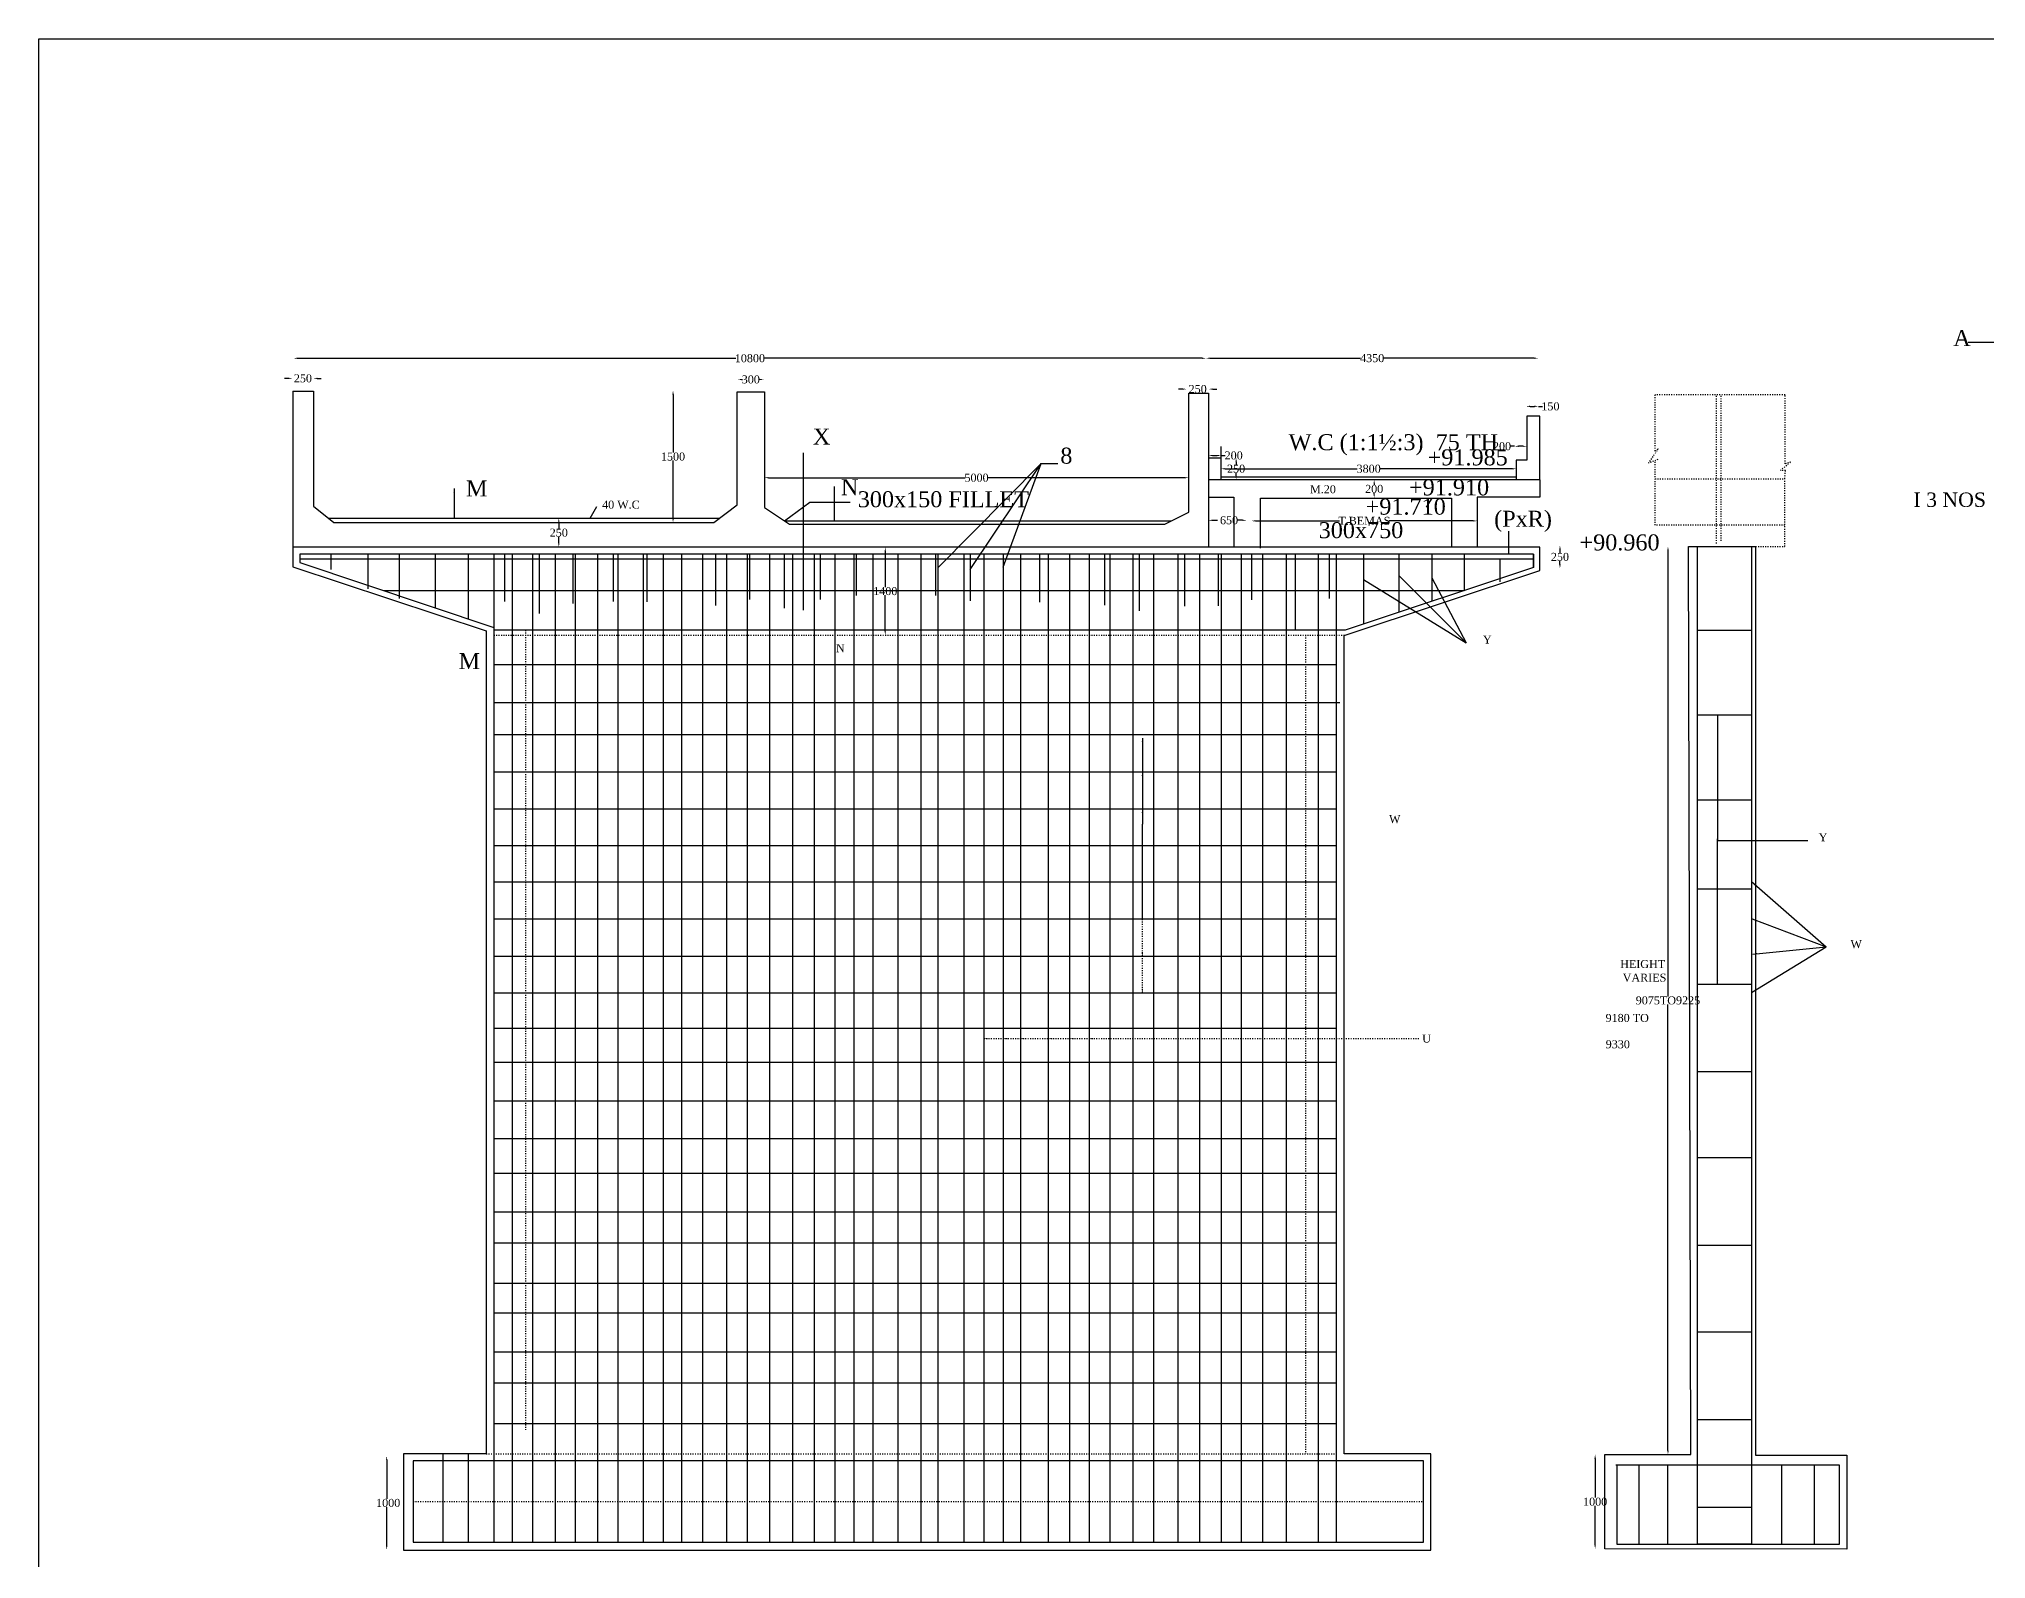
# Model space of a CAD drawing. Header units: millimetres. Extents: x 1748 to 48297, y 1053 to 31206.
# Drawn here: x 1748 to 26085, y 12206 to 31206 of the extents above; entities that cross this region are included whole.
import ezdxf

# ---------------------------------------------------------------- set-up
doc = ezdxf.new("R2010")
doc.units = ezdxf.units.MM
doc.header["$MEASUREMENT"] = 0
doc.header["$PDMODE"] = 66
doc.header["$PDSIZE"] = 170
doc.linetypes.add('ACAD_ISO03W100', pattern=[30, 12, -18])
for name, color, linetype in [('DIM', 5, 'Continuous'), ('DOT LINE', 3, 'ACAD_ISO03W100'), ('DWG. LINE', 1, 'Continuous'), ('TEXT', 7, 'Continuous')]:
    doc.layers.add(name, color=color, linetype=linetype)
doc.layers.add('TITLE', color=7, linetype='Continuous', lineweight=30)
doc.styles.get("Standard").update_dxf_attribs({"font": 'TIMES.TTF', "height": 100})
doc.dimstyles.get("Standard").update_dxf_attribs({"dimtxt": 100, "dimasz": 50, "dimexe": 0.18, "dimexo": 0.0625, "dimgap": 0.09, "dimtad": 0, "dimtih": 1, "dimtoh": 1, "dimdec": 1, "dimzin": 0, "dimdsep": 46, "dimtxsty": 'Standard', "dimcen": 0.09, "dimse1": 1, "dimse2": 1, "dimclrd": 5, "dimclre": 5, "dimclrt": 4, "dimadec": 0, "dimazin": 0, "dimtfac": 1, "dimtdec": 1, "dimtofl": 0, "dimtmove": 0, "dimatfit": 3, "dimfxl": 1, "dimtolj": 1, "dimtzin": 0, "dimarcsym": 0})

# ---------------------------------------------------------------- blocks, each defined once
blk = doc.blocks.new('*D2')
at = {"layer": 'Defpoints', "color": 0}
for p in [(4916, 26960), (5177, 26964), (5177, 26960)]:
    blk.add_point(p, dxfattribs=at)
at = {"layer": 'DIM', "color": 5, "lineweight": -2}
for p, q in [((4866, 26964), (4816, 26964)), ((5227, 26964), (5277, 26964))]:
    blk.add_line(p, q, dxfattribs=at)
at = {"layer": 'DIM', "color": 5}
for points in [[(4866, 26972), (4866, 26956), (4916, 26964)], [(5227, 26972), (5227, 26956), (5177, 26964)]]:
    blk.add_solid(points, dxfattribs=at)
at = {"layer": 'DIM', "color": 4, "insert": (5047, 26964), "char_height": 100, "attachment_point": 5}
blk.add_mtext('\\A1;250', dxfattribs=at)
blk = doc.blocks.new('*D3')
at = {"layer": 'Defpoints', "color": 0}
for p in [(4930, 27218), (16336, 27218), (16336, 27215)]:
    blk.add_point(p, dxfattribs=at)
at = {"layer": 'DIM', "color": 5, "lineweight": -2}
for p, q in [((4980, 27215), (10460, 27215)), ((16286, 27215), (10807, 27215))]:
    blk.add_line(p, q, dxfattribs=at)
at = {"layer": 'DIM', "color": 5}
for points in [[(4980, 27223), (4980, 27207), (4930, 27215)], [(16286, 27223), (16286, 27207), (16336, 27215)]]:
    blk.add_solid(points, dxfattribs=at)
at = {"layer": 'DIM', "color": 4, "insert": (10634, 27215), "char_height": 100, "attachment_point": 5}
blk.add_mtext('\\A1;10800', dxfattribs=at)
blk = doc.blocks.new('*D4')
at = {"layer": 'Defpoints', "color": 0}
for p in [(16336, 27215), (20487, 27216), (20487, 27215)]:
    blk.add_point(p, dxfattribs=at)
at = {"layer": 'DIM', "color": 5, "lineweight": -2}
for p, q in [((16386, 27216), (18268, 27216)), ((20437, 27216), (18556, 27216))]:
    blk.add_line(p, q, dxfattribs=at)
at = {"layer": 'DIM', "color": 5}
for points in [[(16386, 27224), (16386, 27207), (16336, 27216)], [(20437, 27224), (20437, 27207), (20487, 27216)]]:
    blk.add_solid(points, dxfattribs=at)
at = {"layer": 'DIM', "color": 4, "insert": (18412, 27216), "char_height": 100, "attachment_point": 5}
blk.add_mtext('\\A1;4350', dxfattribs=at)
blk = doc.blocks.new('*D5')
at = {"layer": 'Defpoints', "color": 0}
for p in [(9659, 26812), (9673, 26812), (9659, 25161)]:
    blk.add_point(p, dxfattribs=at)
at = {"layer": 'DIM', "color": 5, "lineweight": -2}
for p, q in [((9673, 26762), (9673, 26037)), ((9673, 25211), (9673, 25936))]:
    blk.add_line(p, q, dxfattribs=at)
at = {"layer": 'DIM', "color": 5}
for points in [[(9665, 26762), (9682, 26762), (9673, 26812)], [(9665, 25211), (9682, 25211), (9673, 25161)]]:
    blk.add_solid(points, dxfattribs=at)
at = {"layer": 'DIM', "color": 4, "insert": (9673, 25986), "char_height": 100, "attachment_point": 5}
blk.add_mtext('\\A1;1500', dxfattribs=at)
blk = doc.blocks.new('*D6')
at = {"layer": 'Defpoints', "color": 0}
for p in [(10481, 26948), (10810, 26950), (10810, 26948)]:
    blk.add_point(p, dxfattribs=at)
at = {"layer": 'DIM', "color": 5, "lineweight": -2}
for p, q in [((10531, 26950), (10540, 26950)), ((10760, 26950), (10750, 26950))]:
    blk.add_line(p, q, dxfattribs=at)
at = {"layer": 'DIM', "color": 5}
for points in [[(10531, 26958), (10531, 26942), (10481, 26950)], [(10760, 26958), (10760, 26942), (10810, 26950)]]:
    blk.add_solid(points, dxfattribs=at)
at = {"layer": 'DIM', "color": 4, "insert": (10645, 26950), "char_height": 100, "attachment_point": 5}
blk.add_mtext('\\A1;300', dxfattribs=at)
blk = doc.blocks.new('*D7')
at = {"layer": 'Defpoints', "color": 0}
for p in [(10815, 25722), (16119, 25722), (16119, 25722)]:
    blk.add_point(p, dxfattribs=at)
at = {"layer": 'DIM', "color": 5, "lineweight": -2}
for p, q in [((10865, 25722), (13325, 25722)), ((16069, 25722), (13609, 25722))]:
    blk.add_line(p, q, dxfattribs=at)
at = {"layer": 'DIM', "color": 5}
for points in [[(10865, 25730), (10865, 25714), (10815, 25722)], [(16069, 25730), (16069, 25714), (16119, 25722)]]:
    blk.add_solid(points, dxfattribs=at)
at = {"layer": 'DIM', "color": 4, "insert": (13467, 25722), "char_height": 100, "attachment_point": 5}
blk.add_mtext('\\A1;5000', dxfattribs=at)
blk = doc.blocks.new('*D8')
at = {"layer": 'Defpoints', "color": 0}
for p in [(16366, 26000), (16524, 26000), (16524, 26000)]:
    blk.add_point(p, dxfattribs=at)
at = {"layer": 'DIM', "color": 5, "lineweight": -2}
for p, q in [((16416, 26000), (16474, 26000)), ((16524, 26000), (16574, 26000))]:
    blk.add_line(p, q, dxfattribs=at)
at = {"layer": 'DIM', "color": 5}
for points in [[(16416, 26008), (16416, 25992), (16366, 26000)], [(16474, 26008), (16474, 25992), (16524, 26000)]]:
    blk.add_solid(points, dxfattribs=at)
at = {"layer": 'DIM', "color": 4, "insert": (16681, 26000), "char_height": 100, "attachment_point": 5}
blk.add_mtext('\\A1;200', dxfattribs=at)
blk = doc.blocks.new('*D9')
at = {"layer": 'Defpoints', "color": 0}
for p in [(16524, 25834), (20212, 25834), (20212, 25834)]:
    blk.add_point(p, dxfattribs=at)
at = {"layer": 'DIM', "color": 5, "lineweight": -2}
for p, q in [((16574, 25834), (18226, 25834)), ((20162, 25834), (18510, 25834))]:
    blk.add_line(p, q, dxfattribs=at)
at = {"layer": 'DIM', "color": 5}
for points in [[(16574, 25842), (16574, 25825), (16524, 25834)], [(20162, 25842), (20162, 25825), (20212, 25834)]]:
    blk.add_solid(points, dxfattribs=at)
at = {"layer": 'DIM', "color": 4, "insert": (18368, 25834), "char_height": 100, "attachment_point": 5}
blk.add_mtext('\\A1;3800', dxfattribs=at)
blk = doc.blocks.new('*D10')
at = {"layer": 'Defpoints', "color": 0}
for p in [(16711, 25970), (16711, 25698), (16711, 25698)]:
    blk.add_point(p, dxfattribs=at)
at = {"layer": 'DIM', "color": 5, "lineweight": -2}
for p, q in [((16711, 25920), (16711, 25885)), ((16711, 25748), (16711, 25783))]:
    blk.add_line(p, q, dxfattribs=at)
at = {"layer": 'DIM', "color": 5}
for points in [[(16703, 25920), (16720, 25920), (16711, 25970)], [(16703, 25748), (16720, 25748), (16711, 25698)]]:
    blk.add_solid(points, dxfattribs=at)
at = {"layer": 'DIM', "color": 4, "insert": (16711, 25834), "char_height": 100, "attachment_point": 5}
blk.add_mtext('\\A1;250', dxfattribs=at)
blk = doc.blocks.new('*D11')
at = {"layer": 'Defpoints', "color": 0}
for p in [(18437, 25698), (18437, 25467), (18437, 25467)]:
    blk.add_point(p, dxfattribs=at)
at = {"layer": 'DIM', "color": 5, "lineweight": -2}
for p, q in [((18437, 25648), (18437, 25633)), ((18437, 25517), (18437, 25532))]:
    blk.add_line(p, q, dxfattribs=at)
at = {"layer": 'DIM', "color": 5}
for points in [[(18429, 25648), (18445, 25648), (18437, 25698)], [(18429, 25517), (18445, 25517), (18437, 25467)]]:
    blk.add_solid(points, dxfattribs=at)
at = {"layer": 'DIM', "color": 4, "insert": (18437, 25582), "char_height": 100, "attachment_point": 5}
blk.add_mtext('\\A1;200', dxfattribs=at)
blk = doc.blocks.new('*D12')
at = {"layer": 'Defpoints', "color": 0}
for p in [(20192, 26115), (20346, 26115), (20346, 26115)]:
    blk.add_point(p, dxfattribs=at)
at = {"layer": 'DIM', "color": 5, "lineweight": -2}
for p, q in [((20192, 26115), (20142, 26115)), ((20296, 26115), (20242, 26115))]:
    blk.add_line(p, q, dxfattribs=at)
at = {"layer": 'DIM', "color": 5}
for points in [[(20242, 26123), (20242, 26107), (20192, 26115)], [(20296, 26123), (20296, 26107), (20346, 26115)]]:
    blk.add_solid(points, dxfattribs=at)
at = {"layer": 'DIM', "color": 4, "insert": (20035, 26115), "char_height": 100, "attachment_point": 5}
blk.add_mtext('\\A1;200', dxfattribs=at)
blk = doc.blocks.new('*D13')
at = {"layer": 'Defpoints', "color": 0}
for p in [(20336, 26616), (20490, 26616), (20490, 26614)]:
    blk.add_point(p, dxfattribs=at)
at = {"layer": 'DIM', "color": 5, "lineweight": -2}
for p, q in [((20386, 26614), (20440, 26614)), ((20490, 26614), (20540, 26614))]:
    blk.add_line(p, q, dxfattribs=at)
at = {"layer": 'DIM', "color": 5}
for points in [[(20386, 26623), (20386, 26606), (20336, 26614)], [(20440, 26623), (20440, 26606), (20490, 26614)]]:
    blk.add_solid(points, dxfattribs=at)
at = {"layer": 'DIM', "color": 4, "insert": (20640, 26614), "char_height": 100, "attachment_point": 5}
blk.add_mtext('\\A1;150', dxfattribs=at)
blk = doc.blocks.new('*D14')
at = {"layer": 'Defpoints', "color": 0}
for p in [(16366, 25194), (16842, 25194), (16842, 25190)]:
    blk.add_point(p, dxfattribs=at)
at = {"layer": 'DIM', "color": 5, "lineweight": -2}
for p, q in [((16416, 25190), (16480, 25190)), ((16792, 25190), (16727, 25190))]:
    blk.add_line(p, q, dxfattribs=at)
at = {"layer": 'DIM', "color": 5}
for points in [[(16416, 25198), (16416, 25181), (16366, 25190)], [(16792, 25198), (16792, 25181), (16842, 25190)]]:
    blk.add_solid(points, dxfattribs=at)
at = {"layer": 'DIM', "color": 4, "insert": (16604, 25190), "char_height": 100, "attachment_point": 5}
blk.add_mtext('\\A1; 650', dxfattribs=at)
blk = doc.blocks.new('*D15')
at = {"layer": 'Defpoints', "color": 0}
for p in [(16904, 25182), (19724, 25182), (19724, 25182)]:
    blk.add_point(p, dxfattribs=at)
at = {"layer": 'DIM', "color": 5, "lineweight": -2}
for p, q in [((16954, 25182), (18002, 25182)), ((19674, 25182), (18626, 25182))]:
    blk.add_line(p, q, dxfattribs=at)
at = {"layer": 'DIM', "color": 5}
for points in [[(16954, 25190), (16954, 25174), (16904, 25182)], [(19674, 25190), (19674, 25174), (19724, 25182)]]:
    blk.add_solid(points, dxfattribs=at)
at = {"layer": 'DIM', "color": 4, "insert": (18314, 25182), "char_height": 100, "attachment_point": 5}
blk.add_mtext('\\A1;T.BEMAS', dxfattribs=at)
blk = doc.blocks.new('*D16')
at = {"layer": 'Defpoints', "color": 0}
for p in [(20758, 24876), (20758, 24589), (20759, 24589)]:
    blk.add_point(p, dxfattribs=at)
at = {"layer": 'DIM', "color": 5, "lineweight": -2}
for p, q in [((20759, 24826), (20759, 24783)), ((20759, 24639), (20759, 24681))]:
    blk.add_line(p, q, dxfattribs=at)
at = {"layer": 'DIM', "color": 5}
for points in [[(20751, 24826), (20768, 24826), (20759, 24876)], [(20751, 24639), (20768, 24639), (20759, 24589)]]:
    blk.add_solid(points, dxfattribs=at)
at = {"layer": 'DIM', "color": 4, "insert": (20759, 24732), "char_height": 100, "attachment_point": 5}
blk.add_mtext('\\A1;250', dxfattribs=at)
blk = doc.blocks.new('*D17')
at = {"layer": 'Defpoints', "color": 0}
for p in [(12326, 24854), (12326, 23753), (12326, 23753)]:
    blk.add_point(p, dxfattribs=at)
at = {"layer": 'DIM', "color": 5, "lineweight": -2}
for p, q in [((12326, 24804), (12326, 24354)), ((12326, 23803), (12326, 24253))]:
    blk.add_line(p, q, dxfattribs=at)
at = {"layer": 'DIM', "color": 5}
for points in [[(12318, 24804), (12334, 24804), (12326, 24854)], [(12318, 23803), (12334, 23803), (12326, 23753)]]:
    blk.add_solid(points, dxfattribs=at)
at = {"layer": 'DIM', "color": 4, "insert": (12326, 24304), "char_height": 100, "attachment_point": 5}
blk.add_mtext('\\A1;1400', dxfattribs=at)
blk = doc.blocks.new('*D18')
at = {"layer": 'Defpoints', "color": 0}
for p in [(8245, 25217), (8245, 24854), (8245, 24854)]:
    blk.add_point(p, dxfattribs=at)
at = {"layer": 'DIM', "color": 5, "lineweight": -2}
for p, q in [((8245, 25167), (8245, 25086)), ((8245, 24904), (8245, 24985))]:
    blk.add_line(p, q, dxfattribs=at)
at = {"layer": 'DIM', "color": 5}
for points in [[(8237, 25167), (8254, 25167), (8245, 25217)], [(8237, 24904), (8254, 24904), (8245, 24854)]]:
    blk.add_solid(points, dxfattribs=at)
at = {"layer": 'DIM', "color": 4, "insert": (8245, 25035), "char_height": 100, "attachment_point": 5}
blk.add_mtext('\\A1;250', dxfattribs=at)
blk = doc.blocks.new('*D19')
at = {"layer": 'Defpoints', "color": 0}
for p in [(16092, 26836), (16370, 26836), (16370, 26830)]:
    blk.add_point(p, dxfattribs=at)
at = {"layer": 'DIM', "color": 5, "lineweight": -2}
for p, q in [((16042, 26830), (15992, 26830)), ((16420, 26830), (16470, 26830))]:
    blk.add_line(p, q, dxfattribs=at)
at = {"layer": 'DIM', "color": 5}
for points in [[(16042, 26838), (16042, 26822), (16092, 26830)], [(16420, 26838), (16420, 26822), (16370, 26830)]]:
    blk.add_solid(points, dxfattribs=at)
at = {"layer": 'DIM', "color": 4, "insert": (16231, 26830), "char_height": 100, "attachment_point": 5}
blk.add_mtext('\\A1;250', dxfattribs=at)
blk = doc.blocks.new('*D20')
at = {"layer": 'Defpoints', "color": 0}
for p in [(6094, 13494), (6102, 13494), (6102, 12320)]:
    blk.add_point(p, dxfattribs=at)
at = {"layer": 'DIM', "color": 5, "lineweight": -2}
for p, q in [((6094, 13444), (6094, 12958)), ((6094, 12370), (6094, 12856))]:
    blk.add_line(p, q, dxfattribs=at)
at = {"layer": 'DIM', "color": 5}
for points in [[(6086, 13444), (6102, 13444), (6094, 13494)], [(6086, 12370), (6102, 12370), (6094, 12320)]]:
    blk.add_solid(points, dxfattribs=at)
at = {"layer": 'DIM', "color": 4, "insert": (6094, 12907), "char_height": 100, "attachment_point": 5}
blk.add_mtext('\\A1; 1000', dxfattribs=at)
blk = doc.blocks.new('*D40')
at = {"layer": 'Defpoints', "color": 0}
for p in [(21332, 13512), (21199, 12333), (21332, 12333)]:
    blk.add_point(p, dxfattribs=at)
at = {"layer": 'DIM', "color": 5, "lineweight": -2}
for p, q in [((21199, 13462), (21199, 12973)), ((21199, 12383), (21199, 12872))]:
    blk.add_line(p, q, dxfattribs=at)
at = {"layer": 'DIM', "color": 5}
for points in [[(21190, 13462), (21207, 13462), (21199, 13512)], [(21190, 12383), (21207, 12383), (21199, 12333)]]:
    blk.add_solid(points, dxfattribs=at)
at = {"layer": 'DIM', "color": 4, "insert": (21199, 12922), "char_height": 100, "attachment_point": 5}
blk.add_mtext('\\A1;1000', dxfattribs=at)
blk = doc.blocks.new('*D41')
at = {"layer": 'Defpoints', "color": 0}
for p in [(22109, 24863), (22109, 13512), (22109, 13512)]:
    blk.add_point(p, dxfattribs=at)
at = {"layer": 'DIM', "color": 5, "lineweight": -2}
for p, q in [((22109, 24813), (22109, 19239)), ((22109, 13562), (22109, 19136))]:
    blk.add_line(p, q, dxfattribs=at)
at = {"layer": 'DIM', "color": 5}
for points in [[(22101, 24813), (22118, 24813), (22109, 24863)], [(22101, 13562), (22118, 13562), (22109, 13512)]]:
    blk.add_solid(points, dxfattribs=at)
at = {"layer": 'DIM', "color": 4, "insert": (22109, 19188), "char_height": 100, "attachment_point": 5}
blk.add_mtext('\\A1;9075TO9225', dxfattribs=at)

msp = doc.modelspace()

# ---------------------------------------------------------------- linework, layer by layer
at = {"layer": 'DIM'}
msp.add_lwpolyline([(16365.5, 25968.5), (16524, 25968.5)], dxfattribs=at)
at = {"layer": 'DOT LINE'}
for points in [[(23572.84, 26758.15), (21947.99, 26758.15)], [(21947.99, 26055.54), (21947.99, 26758.15)], [(22714.69, 24901.4), (22714.69, 26744.06)], [(22770.85, 26744.06), (22770.85, 24925.61)], [(23205.17, 24862.57), (23569.67, 24862.57), (23569.67, 25710.38), (23577.2, 25813.53), (23514.25, 25813.53), (23642.64, 25918.14), (23572.84, 25896.35), (23572.84, 26758.15)], [(21947.99, 26055.54), (21988.69, 26083.64), (21863.85, 25906.21), (21991.33, 25955.4)], [(23569.67, 25127.74), (21947.99, 25127.74), (21947.99, 25938.67)], [(21947.99, 25708.28), (23569.67, 25708.28)], [(7433.5, 23753), (18072.01, 23753)], [(7829, 23817.5), (7829, 13821)]]:
    msp.add_lwpolyline(points, dxfattribs=at)
at = {"layer": 'DOT LINE', "linetype": 'ACAD_ISO03W100'}
for points in [[(17579.5, 23753), (17579.5, 13519)], [(7338, 13519), (17963, 13519)], [(6424, 12925.75), (19053.5, 12925.75)]]:
    msp.add_lwpolyline(points, dxfattribs=at)
at = {"layer": 'DWG. LINE'}
for p, q in [((22478.23, 12390.18), (22478.23, 24862.57)), ((23152.47, 24862.57), (23152.47, 12390.18)), ((23152.47, 12390.18), (22478.23, 12390.18))]:
    msp.add_line(p, q, dxfattribs=at)
for points in [[(4919.5, 26802), (5180, 26802), (5180, 25366.5), (5435, 25161), (10181.5, 25161), (10473, 25382.5), (10473, 26797), (10815, 26797), (10815, 25349.5), (11127.5, 25141), (15819, 25141), (16119, 25289.5), (16119, 26780), (16365.5, 26780), (16365.5, 24867)], [(4919.5, 26802), (4919.5, 24606), (7338, 23806), (7338, 13519), (6306, 13519), (6306, 12318.5), (19144.5, 12318.5), (19144.5, 13521), (18063, 13521), (18063, 23750), (20505.5, 24563.5), (20505.5, 24854), (4919.5, 24854)], [(20508.5, 25698), (20508.5, 26490), (20346.5, 26490), (20346.5, 25940), (20212.5, 25940), (20212.5, 25730), (16526.5, 25730), (16524, 25730)], [(16524, 25698), (16524, 26114)], [(16365.5, 25698), (20508.5, 25698)], [(20508.5, 25697), (20508.5, 25479), (19723.5, 25479), (19723.5, 24854)], [(20212.5, 25730), (20212.5, 25698)], [(16365.5, 25480), (16684.5, 25480), (16684.5, 24854)], [(17016.5, 24841.5), (17016.5, 25467), (19404.5, 25467), (19404.5, 24854)], [(5365.61, 25216.92), (10255.09, 25216.92)], [(11064.51, 25183.03), (15903.9, 25183.03)], [(22364.6, 24862.57), (23205.17, 24862.57), (23205.17, 13503.06), (24345.42, 13503.06), (24345.42, 12330.82), (21318.47, 12332.6), (21318.47, 13512.32), (22396.92, 13512.32), (22364.6, 24862.57)], [(20429.5, 24767.5), (20429.5, 24598), (20429.5, 24767.5), (5009, 24767.5), (5009, 24661), (7433.5, 23851.5), (7433.5, 12409.5)], [(20429.5, 24705.5), (5009, 24705.5)], [(5395.5, 24767.5), (5395.5, 24575)], [(5857.5, 24767.5), (5857.5, 24335)], [(6251, 24767.5), (6251, 24213.5)], [(6701.78, 24767.5), (6701.78, 24095.81)], [(7110.5, 24767.5), (7110.5, 23959.34)], [(7433.5, 24767.5), (7433.5, 12417)], [(20429.5, 24598), (18075, 23817.5), (7433.5, 23817.5)], [(7565.5, 24767.5), (7565.5, 24176.5)], [(7662, 24767.5), (7662, 12417)], [(7916, 24767.5), (7916, 12417)], [(7998, 24767.5), (7998, 24026)], [(8198, 24767.5), (8198, 12417)], [(8420, 24767.5), (8420, 24150.5)], [(8448, 24767.5), (8448, 12417)], [(8730, 24767.5), (8730, 12417)], [(8923, 24767.5), (8923, 24176)], [(8985, 24767.5), (8985, 12417)], [(9299.5, 24767.5), (9299.5, 12417)], [(9346.5, 24767.5), (9346.5, 24170.5)], [(9550.5, 24767.5), (9550.5, 12417)], [(9777, 24767.5), (9777, 12417)], [(10043, 24767.5), (10043, 12417)], [(10204, 24767.5), (10204, 24126.5)], [(10342, 24767.5), (10342, 12417)], [(10599, 24767.5), (10599, 12417)], [(10631, 24767.5), (10631, 24201)], [(10881, 24767.5), (10881, 12417)], [(11061, 24767.5), (11061, 24089.5)], [(11167, 24767.5), (11167, 12417)], [(11438.5, 24767.5), (11438.5, 12417)], [(11510.5, 24767.5), (11510.5, 24201)], [(11697.5, 24767.5), (11697.5, 12417)], [(11931, 24767.5), (11931, 12417)], [(11962, 24767.5), (11962, 24250.5)], [(12172, 24767.5), (12172, 12417)], [(12481, 24767.5), (12481, 12417)], [(12770, 24767.5), (12770, 12417)], [(12954, 24767.5), (12954, 24248)], [(12985, 24767.5), (12985, 12417)], [(13309, 24767.5), (13309, 12417)], [(13388, 24767.5), (13388, 24181.5)], [(13557.5, 24767.5), (13557.5, 12417)], [(13800, 24767.5), (13800, 12417)], [(14016, 24767.5), (14016, 12417)], [(14253.5, 24767.5), (14253.5, 24167.5)], [(14364, 24767.5), (14364, 12417)], [(14630.5, 24767.5), (14630.5, 12417)], [(14873.5, 24767.5), (14873.5, 12417)], [(15065, 24767.5), (15065, 24129.5)], [(15133, 24767.5), (15133, 12417)], [(15419.5, 24767.5), (15419.5, 12417)], [(15497.5, 24767.5), (15497.5, 24058)], [(15677.5, 24767.5), (15677.5, 12417)], [(15982, 24767.5), (15982, 12417)], [(16067.5, 24767.5), (16067.5, 24117)], [(16255.5, 24767.5), (16255.5, 12417)], [(16488, 24767.5), (16488, 24119.5)], [(16526, 24767.5), (16526, 12417)], [(16775, 24767.5), (16775, 12417)], [(16903, 24767.5), (16903, 24193.5)], [(17040, 24767.5), (17040, 12417)], [(17336.5, 24767.5), (17336.5, 12417)], [(17451, 24767.5), (17451, 23817.5)], [(17736.5, 24767.5), (17736.5, 12417)], [(17876, 24767.5), (17876, 24211.5)], [(17963, 24767.5), (17963, 12417)], [(18302.5, 24767.5), (18302.5, 23892.91)], [(18747, 24767.5), (18747, 24040.26)], [(19158, 24767.5), (19158, 24176.51)], [(19560, 24767.5), (19560, 24309.77)], [(20007, 24705.5), (20007, 24422)], [(19560, 24309.77), (6060.96, 24309.77)], [(22478.23, 23818.2), (23152.47, 23818.2)], [(7433.5, 23385.5), (17963, 23385.5)], [(7433.5, 22914), (18007.5, 22914)], [(22478.23, 22756.62), (23152.47, 22756.62)], [(7433.5, 22510.5), (17963, 22510.5)], [(7433.5, 22045.5), (17963, 22045.5)], [(22478.23, 21696.32), (23152.47, 21696.32)], [(7433.5, 21582.5), (17963, 21582.5)], [(7433.5, 21123.5), (17963, 21123.5)], [(7433.5, 20671), (17963, 20671)], [(22478.23, 20584.46), (23152.47, 20584.46)], [(7433.5, 20207.5), (17963, 20207.5)], [(7433.5, 19742), (17963, 19742)], [(7433.5, 19284.5), (17963, 19284.5)], [(22478.23, 19391.02), (23152.47, 19391.02)], [(7433.5, 18843), (17963, 18843)], [(7433.5, 18414.5), (17963, 18414.5)], [(22478.23, 18297.97), (23152.47, 18297.97)], [(7433.5, 17934), (17963, 17934)], [(7433.5, 17462.5), (17963, 17462.5)], [(22478.23, 17223.28), (23152.47, 17223.28)], [(7433.5, 17028.5), (17963, 17028.5)], [(7433.5, 16545.5), (17963, 16545.5)], [(7433.5, 16158.5), (17963, 16158.5)], [(22478.23, 16127.4), (23152.47, 16127.4)], [(7433.5, 15654), (17963, 15654)], [(7433.5, 15282.5), (17963, 15282.5)], [(22478.23, 15045.13), (23152.47, 15045.13)], [(7433.5, 14795.5), (17963, 14795.5)], [(7433.5, 14406.5), (17963, 14406.5)], [(7433.5, 13902), (17963, 13902)], [(22478.23, 13950.16), (23152.47, 13950.16)], [(6795, 13519), (6795, 12417)], [(7110.5, 13519), (7110.5, 12417)], [(21459.23, 13382.49), (24249.58, 13382.49), (24249.58, 12387.85), (21474.61, 12387.85), (21474.61, 13382.49)], [(21746.61, 13382.49), (21746.61, 12387.85)], [(22102.21, 13382.49), (22102.21, 12387.85)], [(23530.17, 13382.49), (23530.17, 12387.85)], [(23934.71, 13382.49), (23934.71, 12387.85)], [(22478.23, 12856.14), (23152.47, 12856.14)]]:
    msp.add_lwpolyline(points, dxfattribs=at)
msp.add_lwpolyline([(6424, 13434.5), (6424, 12417), (19053.5, 12417), (19053.5, 13434.5), (6424, 13434.5)], close=True, dxfattribs=at)
at = {"layer": 'TITLE', "lineweight": 30}
msp.add_lwpolyline([(1747.5, 31206.5), (48246.5, 31206.5), (48246.5, 1053), (1747.5, 1053)], close=True, dxfattribs=at)

# ---------------------------------------------------------------- texts
at = {"layer": 'TEXT'}
for s, height, p in [('A', 200, (25674.97, 27366.57)), ('X', 200, (11421, 26136.5)), ('8', 200, (14514, 25897.5)), ('W.C (1:1½:3)  75 TH', 200, (17367.5, 26066)), ('+91.985', 200, (19105.5, 25876.5)), ('M', 200, (7086, 25487.5)), ('N', 200, (11772, 25503)), ('300x150 FILLET', 200, (11982, 25353)), ('M.20', 100, (17635, 25527.5)), ('+91.910', 200, (18872.81, 25501.22)), ('40 W.C', 100, (8787, 25335.5)), ('+91.710', 200, (18331, 25260.5)), ('(PxR)', 200, (19937, 25109)), ('I 3 NOS', 180, (25177.45, 25357.23)), ('300x750', 200, (17743.5, 24966.5)), ('+90.960', 200, (21003.5, 24813.5)), ('N', 100, (11710, 23541)), ('Y', 100, (19796.5, 23649)), ('M', 200, (6993.5, 23329.5)), ('W', 100, (18623, 21405)), ('Y', 100, (23992.61, 21178.27)), ('W', 100, (24390.76, 19842.64)), ('HEIGHT', 100, (21511.6, 19593.27)), ('VARIES', 100, (21543.46, 19423.16)), ('9180 TO', 100, (21329.1, 18919.49)), ('U', 100, (19037.5, 18661.5)), ('9330', 100, (21331.07, 18590.37))]:
    msp.add_text(s, height=height, dxfattribs=at).set_placement(p)

# ---------------------------------------------------------------- dimensions: what is measured, and where the dimension line sits
at = {"layer": 'DIM'}
for p1, p2, distance, text, picture, middle in [((4930.5, 27218), (16336.5, 27218), -3, '10800', '*D3', (10633.5, 27215)), ((16336.5, 27215), (20487, 27215), 0.5, '4350', '*D4', (18411.75, 27215.5)), ((10481, 26948.5), (10809.5, 26948.5), 1.5, '300', '*D6', (10645.25, 26950)), ((9659, 25161), (9659, 26812), -14.5, '1500', '*D5', (9673.5, 25986.5)), ((16091.5, 26835.5), (16370.5, 26835.5), -5.5, '250', '*D19', (16231, 26830)), ((20335.5, 26616.5), (20490, 26616.5), -2, '150', '*D13', (20639.55, 26614.5)), ((16365.5, 26000), (16524, 26000), 0, '200', '*D8', (16680.61, 26000)), ((16524, 25833.5), (20212.5, 25833.5), 0, '3800', '*D9', (18368.25, 25833.5)), ((16711.5, 25969.5), (16711.5, 25698), 0, '250', '*D10', (16711.5, 25833.75)), ((10815, 25722), (16119, 25722), 0, '5000', '*D7', (13467, 25722)), ((18437, 25698), (18437, 25467), 0, '200', '*D11', (18437, 25582.5)), ((16365.5, 25194), (16841.5, 25194), -4.5, ' 650', '*D14', (16603.5, 25189.5)), ((8245.5, 25216.92), (8245.5, 24854), 0, '250', '*D18', (8245.5, 25035.46)), ((16904, 25182), (19723.5, 25182), 0, 'T.BEMAS', '*D15', (18313.75, 25182)), ((12326, 24854), (12326, 23753), 0, '1400', '*D17', (12326, 24303.5)), ((20757.5, 24875.5), (20757.5, 24589), 2, '250', '*D16', (20759.5, 24732.25)), ((22109.3, 24862.89), (22109.3, 13512.32), 0, '9075TO9225', '*D41', (22109.3, 19187.6)), ((6101.5, 12320), (6101.5, 13494), 7.5, ' 1000', '*D20', (6094, 12907))]:
    dim = msp.add_aligned_dim(p1=p1, p2=p2, distance=distance, text=text, dimstyle='Standard', dxfattribs=at)
    dim.commit()
    dim.dimension.update_dxf_attribs({"geometry": picture, "text_midpoint": middle})
for base, p1, p2, text, picture, middle in [((5177, 26964), (4916.5, 26959.5), (5177, 26959.5), '250', '*D2', (5046.75, 26964)), ((20346.5, 26115), (20191.5, 26115), (20346.5, 26115), '200', '*D12', (20034.89, 26115))]:
    dim = msp.add_linear_dim(base=base, p1=p1, p2=p2, angle=0, text=text, dimstyle='Standard', dxfattribs=at)
    dim.commit()
    dim.dimension.update_dxf_attribs({"geometry": picture, "text_midpoint": middle, "dimtype": 161})
dim = msp.add_linear_dim(base=(21198.82, 12332.6), p1=(21331.73, 13512.32), p2=(21331.73, 12332.6), angle=90, text='1000', dimstyle='Standard', dxfattribs=at)
dim.commit()
dim.dimension.update_dxf_attribs({"geometry": '*D40', "text_midpoint": (21198.82, 12922.46)})

# ---------------------------------------------------------------- leaders
for points in [[(26533.51, 27411.72), (25860.96, 27411.72)], [(11302, 24705.5), (11302, 26032.5)], [(12985, 24596.5), (14274, 25898), (14481.5, 25898)], [(13388, 24574.5), (14274, 25898)], [(13800, 24603.5), (14274, 25898)], [(6936.5, 25585.5), (6936.5, 25216.92)], [(11687, 25611), (11687, 25183.03)], [(8635.5, 25216.92), (8722, 25362)], [(11064.51, 25183.03), (11383.5, 25417.5), (11886.5, 25417.5)], [(19155.83, 25467), (19085.84, 25351.84)], [(20118.09, 24767.5), (20118.09, 25053.72)], [(11302, 24537.5), (11302, 24705.5)], [(11302, 24347), (11302, 24537.5)], [(11302, 24065), (11302, 24347)], [(18302.5, 24449.5), (19587, 23656.5)], [(18747, 24499), (19587, 23656.5)], [(19158, 24472), (19587, 23656.5)], [(22728.31, 22756.62), (22728.31, 21696.32)], [(15539.5, 22468), (15539.5, 22045.5)], [(15539.5, 22045.5), (15539.5, 21582.5)], [(22728.31, 21696.32), (22728.31, 21186.38), (23857.54, 21186.38)], [(15539.5, 21582.5), (15539.5, 21393.5)], [(15539.5, 21123.5), (15539.5, 21393.5)], [(22728.44, 20584.46), (22728.44, 21209.75)], [(15539.5, 20671), (15539.5, 21158.5)], [(15539.5, 20207.5), (15539.5, 20671)], [(22729.6, 19391.02), (22729.6, 20584.46)], [(23152.47, 20674.26), (24085.22, 19856.18)], [(23160.38, 20209.65), (24085.22, 19856.18)], [(23152.47, 19286.93), (24085.22, 19856.18)], [(23171.19, 19767.88), (24085.22, 19856.18)]]:
    msp.add_leader(points, dimstyle='Standard', override={"dimgap": 0.09, "dimtad": 0}, dxfattribs=at)
at = {"layer": 'DIM', "linetype": 'ACAD_ISO03W100'}
for points in [[(15539.5, 19742), (15539.5, 20207.5)], [(15539.5, 19284.5), (15539.5, 19742)], [(13557.5, 18711.5), (13800, 18711.5)], [(13800, 18711.5), (14016, 18711.5)], [(14016, 18711.5), (14364, 18711.5)], [(14364, 18711.5), (14630.5, 18711.5)], [(14630.5, 18711.5), (14873.5, 18711.5)], [(14873.5, 18711.5), (19005.5, 18711.5)]]:
    msp.add_leader(points, dimstyle='Standard', override={"dimgap": 0.09, "dimtad": 0}, dxfattribs=at)

doc.saveas('drawing.dxf')
